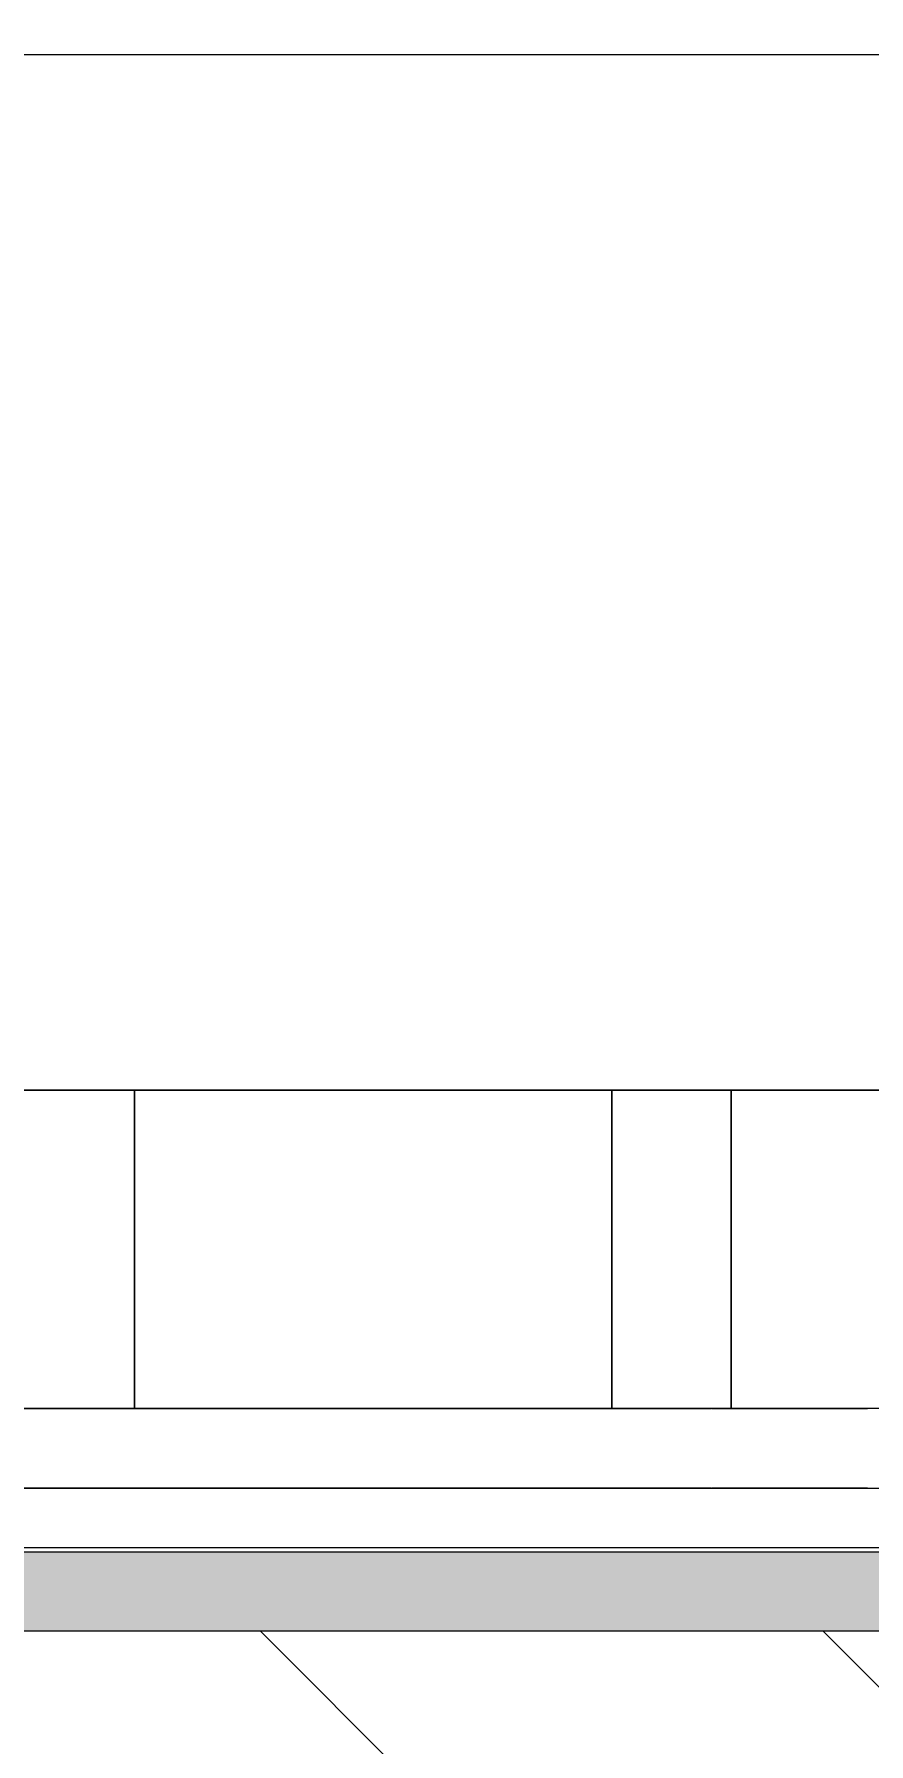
# Model space of a CAD drawing. Header units: millimetres. Extents: x -3724 to 231642, y -8553 to 29017.
# Drawn here: x 9862.3 to 10072.1, y 7871.7 to 8301.3 of the extents above; entities that cross this region are included whole.
import ezdxf

# ---------------------------------------------------------------- set-up
doc = ezdxf.new("R2010")
doc.units = ezdxf.units.MM
for name, color, linetype, lineweight in [('A-ANNO-DIMS', 7, 'Continuous', 9), ('A-ANNO-DIMS-100', 7, 'Continuous', 9), ('I-WALL', 7, 'Continuous', 9)]:
    doc.layers.add(name, color=color, linetype=linetype, lineweight=lineweight)
for name, color, linetype, lineweight, true_color in [('A-WALL-1', 9, 'Continuous', 9, 0x808080), ('A-WALL-FNSH-1', 9, 'Continuous', 9, 0x808080), ('I-FURN-1', 9, 'Continuous', 9, 0x808080)]:
    doc.layers.add(name, color=color, linetype=linetype, lineweight=lineweight, true_color=true_color)
doc.styles.add('ISOCPEUR', font='isocpeur.ttf', dxfattribs={"width": 0.9, "height": 250})
doc.styles.add('ISOCPEUR_1', font='isocpeur.ttf', dxfattribs={"width": 0.9, "height": 200})
doc.dimstyles.new('ISO-2_0_0_9К_Средний_округл2', dxfattribs={"dimscale": 304.8, "dimtxt": 199.196235, "dimasz": 0.492126, "dimexe": 0.393701, "dimexo": 0, "dimgap": 0, "dimtad": 1, "dimdec": 0, "dimrnd": 10, "dimzin": 0, "dimdsep": 46, "dimtxsty": 'ISOCPEUR_1', "dimblk1": 'OBLIQUE', "dimblk2": 'OBLIQUE', "dimsah": 1, "dimcen": 0.09, "dimdle": 0.393701, "dimazin": 0, "dimtfac": 1, "dimtdec": 4, "dimtix": 1, "dimtmove": 0, "dimatfit": 3, "dimfxl": 1, "dimtvp": 1, "dimtolj": 1, "dimtzin": 0, "dimarcsym": 2})
doc.dimstyles.new('ISO-2_5_0_9К_БОЛЬШОЙ', dxfattribs={"dimscale": 304.8, "dimtxt": 248.995294, "dimasz": 0.492126, "dimexe": 0.393701, "dimexo": 0.984252, "dimgap": 0, "dimtad": 1, "dimdec": 0, "dimrnd": 10, "dimzin": 0, "dimdsep": 46, "dimtxsty": 'ISOCPEUR', "dimblk1": 'OBLIQUE', "dimblk2": 'OBLIQUE', "dimsah": 1, "dimcen": 0.09, "dimdle": 0.393701, "dimazin": 0, "dimtfac": 1, "dimtdec": 4, "dimtix": 1, "dimtmove": 0, "dimatfit": 3, "dimfxl": 1, "dimtvp": 1, "dimtolj": 1, "dimtzin": 0, "dimarcsym": 2})

# ---------------------------------------------------------------- blocks, each defined once
blk = doc.blocks.new('Бизиборд лего - бизиборд 1_21б-32328682-План расстановки мебели и оборудования 1 этажа в осях 1-12')
at = {"layer": 'I-FURN-1'}
for p, q in [((-355, 100), (-385, 100)), ((-385, 100), (-355, 100)), ((-235, 100), (-355, 100)), ((-355, 100), (-235, 100)), ((-205, 100), (-355, 100)), ((-355, 100), (-355, 20)), ((-355, 20), (-355, 100)), ((-355, 100), (-205, 100)), ((-205, 100), (-235, 100)), ((-235, 100), (-205, 100)), ((-205, 100), (-235, 100)), ((-235, 100), (-235, 20)), ((-235, 20), (-235, 100)), ((-235, 100), (-205, 100)), ((-135, 100), (-205, 100)), ((-205, 100), (-135, 100)), ((-85, 100), (-205, 100)), ((-205, 100), (-85, 100)), ((-205, 20), (-205, 100)), ((-205, 100), (-205, 20)), ((0, 20), (-500, 20)), ((-385, 20), (-355, 20)), ((-385, 20), (-355, 20)), ((-355, 20), (-385, 20)), ((-355, 20), (-350, 20)), ((-355, 20), (-350, 20)), ((-350, 20), (-355, 20)), ((-355, 20), (-350, 20)), ((-350, 20), (-355, 20)), ((-350, 20), (-349.66, 20)), ((-349.66, 20), (-350, 20)), ((-350, 20), (-330, 20)), ((-349.66, 20), (-350, 20)), ((-350, 20), (-349.66, 20)), ((-342.59, 20), (-350, 20)), ((-350, 20), (-330, 20)), ((-330, 20), (-350, 20)), ((-350, 20), (-330, 20)), ((-330, 20), (-350, 20)), ((-350, 20), (-330, 20)), ((-349.66, 20), (-350, 20)), ((-350, 20), (-330, 20)), ((-330, 20), (-350, 20)), ((-350, 20), (-330, 20)), ((-330, 20), (-350, 20)), ((-350, 20), (-330, 20)), ((-330, 20), (-350, 20)), ((-350, 20), (-330, 20)), ((-330, 20), (-350, 20)), ((-350, 20), (-345, 20)), ((-330, 20), (-350, 20)), ((-350, 20), (-330, 20)), ((-330, 20), (-350, 20)), ((-350, 20), (-347.07, 20)), ((-330, 20), (-350, 20)), ((-350, 20), (-330, 20)), ((-330, 20), (-350, 20)), ((-350, 20), (-330, 20)), ((-330, 20), (-350, 20)), ((-350, 20), (-330, 20)), ((-330, 20), (-350, 20)), ((-350, 20), (-349.66, 20)), ((-330, 20), (-350, 20)), ((-350, 20), (-330, 20)), ((-330, 20), (-350, 20)), ((-350, 20), (-337.41, 20)), ((-349.66, 20), (-350, 20)), ((-350, 20), (-330, 20)), ((-330, 20), (-350, 20)), ((-350, 20), (-330, 20)), ((-330, 20), (-350, 20)), ((-350, 20), (-337.41, 20)), ((-342.59, 20), (-350, 20)), ((-350, 20), (-330, 20)), ((-335, 20), (-350, 20)), ((-350, 20), (-348.66, 20)), ((-340, 20), (-350, 20)), ((-350, 20), (-330, 20)), ((-330, 20), (-350, 20)), ((-350, 20), (-330, 20)), ((-330, 20), (-350, 20)), ((-350, 20), (-332.93, 20)), ((-330, 20), (-350, 20)), ((-349.66, 20), (-347.07, 20)), ((-348.66, 20), (-349.66, 20)), ((-348.66, 20), (-349.66, 20)), ((-349.66, 20), (-348.66, 20)), ((-345, 20), (-349.66, 20)), ((-349.66, 20), (-330, 20)), ((-348.66, 20), (-349.66, 20)), ((-348.66, 20), (-347.07, 20)), ((-347.07, 20), (-348.66, 20)), ((-347.07, 20), (-348.66, 20)), ((-348.66, 20), (-330, 20)), ((-347.07, 20), (-348.66, 20)), ((-348.66, 20), (-347.07, 20)), ((-348.66, 20), (-347.07, 20)), ((-347.07, 20), (-348.66, 20)), ((-348.66, 20), (-347.07, 20)), ((-347.07, 20), (-348.66, 20)), ((-347.07, 20), (-345, 20)), ((-340, 20), (-347.07, 20)), ((-345, 20), (-347.07, 20)), ((-347.07, 20), (-330, 20)), ((-330, 20), (-347.07, 20)), ((-347.07, 20), (-345, 20)), ((-346.55, 20), (-342.59, 20)), ((-346.55, 20), (-342.59, 20)), ((-342.59, 20), (-346.55, 20)), ((-346.55, 20), (-342.59, 20)), ((-342.59, 20), (-346.55, 20)), ((-345, 20), (-342.59, 20)), ((-342.59, 20), (-345, 20)), ((-330, 20), (-345, 20)), ((-345, 20), (-335, 20)), ((-345, 20), (-330, 20)), ((-342.59, 20), (-340, 20)), ((-340, 20), (-342.59, 20)), ((-330, 20), (-342.59, 20)), ((-340, 20), (-342.59, 20)), ((-341.67, 20), (-337.41, 20)), ((-341.67, 20), (-337.41, 20)), ((-337.41, 20), (-341.67, 20)), ((-341.67, 20), (-337.41, 20)), ((-337.41, 20), (-341.67, 20)), ((-340, 20), (-335, 20)), ((-330.34, 20), (-340, 20)), ((-337.41, 20), (-340, 20)), ((-337.41, 20), (-340, 20)), ((-331.34, 20), (-340, 20)), ((-335, 20), (-337.41, 20)), ((-337.41, 20), (-330, 20)), ((-337.41, 20), (-335, 20)), ((-335, 20), (-337.41, 20)), ((-336.78, 20), (-332.93, 20)), ((-336.78, 20), (-332.93, 20)), ((-332.93, 20), (-336.78, 20)), ((-336.78, 20), (-332.93, 20)), ((-332.93, 20), (-336.78, 20)), ((-335, 20), (-332.93, 20)), ((-332.93, 20), (-335, 20)), ((-335, 20), (-332.93, 20)), ((-335, 20), (-332.93, 20)), ((-332.93, 20), (-335, 20)), ((-330, 20), (-335, 20)), ((-332.93, 20), (-331.34, 20)), ((-331.34, 20), (-332.93, 20)), ((-332.93, 20), (-331.34, 20)), ((-332.93, 20), (-331.34, 20)), ((-331.34, 20), (-332.93, 20)), ((-332.93, 20), (-331.34, 20)), ((-331.34, 20), (-330, 20)), ((-330, 20), (-331.34, 20)), ((-331.34, 20), (-330, 20)), ((-331.34, 20), (-330.34, 20)), ((-330.34, 20), (-331.34, 20)), ((-330, 20), (-331.34, 20)), ((-331.34, 20), (-330.34, 20)), ((-330, 20), (-330.34, 20)), ((-330.34, 20), (-330, 20)), ((-330, 20), (-330.34, 20)), ((-330.34, 20), (-330, 20)), ((-330, 20), (-290, 20)), ((-330, 20), (-290, 20)), ((-290, 20), (-330, 20)), ((-330, 20), (-290, 20)), ((-290, 20), (-330, 20)), ((-290, 20), (-288.66, 20)), ((-289.66, 20), (-290, 20)), ((-290, 20), (-289.66, 20)), ((-289.66, 20), (-290, 20)), ((-290, 20), (-289.66, 20)), ((-270, 20), (-290, 20)), ((-290, 20), (-270, 20)), ((-270, 20), (-290, 20)), ((-290, 20), (-270, 20)), ((-270, 20), (-290, 20)), ((-290, 20), (-288.66, 20)), ((-270, 20), (-290, 20)), ((-290, 20), (-270, 20)), ((-270, 20), (-290, 20)), ((-290, 20), (-270, 20)), ((-270, 20), (-290, 20)), ((-290, 20), (-289.66, 20)), ((-289.66, 20), (-290, 20)), ((-290, 20), (-270, 20)), ((-270, 20), (-290, 20)), ((-290, 20), (-270, 20)), ((-270, 20), (-290, 20)), ((-290, 20), (-270, 20)), ((-270, 20), (-290, 20)), ((-290, 20), (-275, 20)), ((-270, 20), (-290, 20)), ((-290, 20), (-270, 20)), ((-270, 20), (-290, 20)), ((-290, 20), (-270, 20)), ((-270, 20), (-290, 20)), ((-290, 20), (-270, 20)), ((-270, 20), (-290, 20)), ((-290, 20), (-270, 20)), ((-270, 20), (-290, 20)), ((-290, 20), (-270, 20)), ((-280, 20), (-290, 20)), ((-290, 20), (-289.66, 20)), ((-280, 20), (-290, 20)), ((-290, 20), (-270, 20)), ((-270, 20), (-290, 20)), ((-290, 20), (-270, 20)), ((-270, 20), (-290, 20)), ((-290, 20), (-270, 20)), ((-270, 20), (-290, 20)), ((-290, 20), (-282.59, 20)), ((-270, 20), (-290, 20)), ((-290, 20), (-272.93, 20)), ((-289.66, 20), (-290, 20)), ((-290, 20), (-282.59, 20)), ((-270, 20), (-290, 20)), ((-290, 20), (-270, 20)), ((-270, 20), (-290, 20)), ((-290, 20), (-280, 20)), ((-270, 20), (-290, 20)), ((-288.66, 20), (-289.66, 20)), ((-289.66, 20), (-288.66, 20)), ((-288.66, 20), (-289.66, 20)), ((-289.66, 20), (-288.66, 20)), ((-289.66, 20), (-282.59, 20)), ((-280, 20), (-289.66, 20)), ((-289.66, 20), (-288.66, 20)), ((-270, 20), (-289.66, 20)), ((-288.66, 20), (-280, 20)), ((-282.59, 20), (-288.66, 20)), ((-288.66, 20), (-287.07, 20)), ((-287.07, 20), (-288.66, 20)), ((-288.66, 20), (-287.07, 20)), ((-288.66, 20), (-275, 20)), ((-288.66, 20), (-287.07, 20)), ((-287.07, 20), (-271.34, 20)), ((-287.07, 20), (-285, 20)), ((-285, 20), (-287.07, 20)), ((-287.07, 20), (-285, 20)), ((-287.07, 20), (-285, 20)), ((-287.07, 20), (-271.34, 20)), ((-271.34, 20), (-287.07, 20)), ((-287.07, 20), (-271.34, 20)), ((-271.34, 20), (-287.07, 20)), ((-285, 20), (-282.59, 20)), ((-282.59, 20), (-285, 20)), ((-285, 20), (-282.59, 20)), ((-285, 20), (-282.59, 20)), ((-280, 20), (-282.59, 20)), ((-282.59, 20), (-280, 20)), ((-280, 20), (-282.59, 20)), ((-282.59, 20), (-280, 20)), ((-282.59, 20), (-280, 20)), ((-282.59, 20), (-280, 20)), ((-282.59, 20), (-280, 20)), ((-282.59, 20), (-270, 20)), ((-280, 20), (-270.34, 20)), ((-275, 20), (-280, 20)), ((-280, 20), (-277.41, 20)), ((-277.41, 20), (-280, 20)), ((-280, 20), (-271.34, 20)), ((-280, 20), (-275, 20)), ((-275, 20), (-280, 20)), ((-270, 20), (-280, 20)), ((-280, 20), (-275, 20)), ((-277.41, 20), (-280, 20)), ((-280, 20), (-277.41, 20)), ((-280, 20), (-277.41, 20)), ((-277.41, 20), (-271.34, 20)), ((-275, 20), (-277.41, 20)), ((-275, 20), (-277.41, 20)), ((-277.41, 20), (-270, 20)), ((-277.41, 20), (-275, 20)), ((-270, 20), (-275, 20)), ((-270, 20), (-275, 20)), ((-275, 20), (-270, 20)), ((-275, 20), (-270, 20)), ((-270, 20), (-275, 20)), ((-275, 20), (-270, 20)), ((-275, 20), (-272.93, 20)), ((-271.34, 20), (-275, 20)), ((-275, 20), (-272.93, 20)), ((-272.93, 20), (-271.34, 20)), ((-272.93, 20), (-270, 20)), ((-272.93, 20), (-270, 20)), ((-271.34, 20), (-270.34, 20)), ((-271.34, 20), (-270, 20)), ((-271.34, 20), (-270.34, 20)), ((-270, 20), (-271.34, 20)), ((-270.34, 20), (-270, 20)), ((-270.34, 20), (-270, 20)), ((-270.34, 20), (-270, 20)), ((-270, 20), (-235, 20)), ((-270, 20), (-235, 20)), ((-235, 20), (-270, 20)), ((-270, 20), (-230, 20)), ((-230, 20), (-270, 20)), ((-235, 20), (-230, 20)), ((-235, 20), (-230, 20)), ((-230, 20), (-235, 20)), ((-235, 20), (-230, 20)), ((-230, 20), (-235, 20)), ((-230, 20), (-227.07, 20)), ((-228.66, 20), (-230, 20)), ((-230, 20), (-228.66, 20)), ((-225, 20), (-230, 20)), ((-230, 20), (-220, 20)), ((-227.07, 20), (-230, 20)), ((-230, 20), (-210, 20)), ((-227.07, 20), (-230, 20)), ((-230, 20), (-210, 20)), ((-229.66, 20), (-230, 20)), ((-230, 20), (-210, 20)), ((-210, 20), (-230, 20)), ((-230, 20), (-210, 20)), ((-210, 20), (-230, 20)), ((-230, 20), (-217.41, 20)), ((-210, 20), (-230, 20)), ((-230, 20), (-210, 20)), ((-228.66, 20), (-230, 20)), ((-230, 20), (-210, 20)), ((-210, 20), (-230, 20)), ((-230, 20), (-210, 20)), ((-210, 20), (-230, 20)), ((-230, 20), (-210, 20)), ((-210, 20), (-230, 20)), ((-230, 20), (-211.34, 20)), ((-210, 20), (-230, 20)), ((-230, 20), (-210, 20)), ((-210, 20), (-230, 20)), ((-230, 20), (-229.66, 20)), ((-210, 20), (-230, 20)), ((-230, 20), (-210, 20)), ((-210, 20), (-230, 20)), ((-230, 20), (-210, 20)), ((-210, 20), (-230, 20)), ((-230, 20), (-210, 20)), ((-210, 20), (-230, 20)), ((-230, 20), (-225, 20)), ((-215, 20), (-230, 20)), ((-230, 20), (-210, 20)), ((-210, 20), (-230, 20)), ((-230, 20), (-210, 20)), ((-210, 20), (-230, 20)), ((-230, 20), (-210, 20)), ((-210, 20), (-230, 20)), ((-230, 20), (-210, 20)), ((-210, 20), (-230, 20)), ((-230, 20), (-220, 20)), ((-210, 20), (-230, 20)), ((-230, 20), (-210, 20)), ((-210, 20), (-230, 20)), ((-230, 20), (-210, 20)), ((-210, 20), (-230, 20)), ((-230, 20), (-210, 20)), ((-210, 20), (-230, 20)), ((-210, 20), (-229.66, 20)), ((-229.66, 20), (-210, 20)), ((-228.66, 20), (-225, 20)), ((-210, 20), (-228.66, 20)), ((-228.66, 20), (-227.07, 20)), ((-215, 20), (-228.66, 20)), ((-228.66, 20), (-225, 20)), ((-225, 20), (-228.66, 20)), ((-228.66, 20), (-225, 20)), ((-225, 20), (-228.66, 20)), ((-228.66, 20), (-225, 20)), ((-225, 20), (-228.66, 20)), ((-227.07, 20), (-217.41, 20)), ((-227.07, 20), (-217.41, 20)), ((-211.34, 20), (-227.07, 20)), ((-217.41, 20), (-227.07, 20)), ((-222.59, 20), (-225, 20)), ((-225, 20), (-212.93, 20)), ((-224.47, 20), (-220, 20)), ((-224.47, 20), (-220, 20)), ((-220, 20), (-224.47, 20)), ((-224.47, 20), (-220, 20)), ((-220, 20), (-224.47, 20)), ((-224.47, 20), (-220, 20)), ((-220, 20), (-224.47, 20)), ((-220, 20), (-222.59, 20)), ((-211.34, 20), (-220, 20)), ((-220, 20), (-215, 20)), ((-220, 20), (-210, 20)), ((-219.58, 20), (-215, 20)), ((-219.58, 20), (-215, 20)), ((-215, 20), (-219.58, 20)), ((-219.58, 20), (-215, 20)), ((-215, 20), (-219.58, 20)), ((-219.58, 20), (-215, 20)), ((-215, 20), (-219.58, 20)), ((-217.41, 20), (-210, 20)), ((-217.41, 20), (-215, 20)), ((-210, 20), (-217.41, 20)), ((-217.41, 20), (-210, 20)), ((-215, 20), (-212.93, 20)), ((-215, 20), (-211.34, 20)), ((-210, 20), (-215, 20)), ((-210, 20), (-215, 20)), ((-214.7, 20), (-211.34, 20)), ((-214.7, 20), (-211.34, 20)), ((-211.34, 20), (-214.7, 20)), ((-214.7, 20), (-211.34, 20)), ((-211.34, 20), (-214.7, 20)), ((-214.7, 20), (-211.34, 20)), ((-211.34, 20), (-214.7, 20)), ((-212.93, 20), (-211.34, 20)), ((-212.93, 20), (-210.34, 20)), ((-211.34, 20), (-210.34, 20)), ((-210.34, 20), (-211.34, 20)), ((-211.34, 20), (-210, 20)), ((-210, 20), (-211.34, 20)), ((-211.34, 20), (-210, 20)), ((-210.34, 20), (-210, 20)), ((-210, 20), (-210.34, 20)), ((-210.34, 20), (-210, 20)), ((-209.82, 20), (-205, 20)), ((-209.82, 20), (-205, 20)), ((-205, 20), (-209.82, 20)), ((-209.82, 20), (-205, 20)), ((-205, 20), (-209.82, 20)), ((-209.82, 20), (-205, 20)), ((-205, 20), (-209.82, 20)), ((-205, 20), (-170.75, 20)), ((-205, 20), (-170.75, 20)), ((-170.75, 20), (-205, 20)), ((-205, 20), (-170.75, 20)), ((-170.75, 20), (-205, 20)), ((-500, 0), (0, 0)), ((-350, 0), (-390, 0)), ((-390, 0), (-350, 0)), ((-350, 0), (-390, 0)), ((-335, 0), (-350, 0)), ((-350, 0), (-340, 0)), ((-345, 0), (-350, 0)), ((-350, 0), (-337.41, 0)), ((-330, 0), (-350, 0)), ((-350, 0), (-345, 0)), ((-330, 0), (-350, 0)), ((-350, 0), (-330, 0)), ((-348.66, 0), (-350, 0)), ((-350, 0), (-349.66, 0)), ((-347.07, 0), (-350, 0)), ((-350, 0), (-332.93, 0)), ((-330, 0), (-350, 0)), ((-350, 0), (-330, 0)), ((-330, 0), (-350, 0)), ((-350, 0), (-330, 0)), ((-330, 0), (-350, 0)), ((-350, 0), (-330, 0)), ((-331.34, 0), (-350, 0)), ((-350, 0), (-330, 0)), ((-330, 0), (-350, 0)), ((-350, 0), (-330, 0)), ((-330, 0), (-350, 0)), ((-350, 0), (-330, 0)), ((-330, 0), (-350, 0)), ((-350, 0), (-330, 0)), ((-330, 0), (-350, 0)), ((-350, 0), (-330, 0)), ((-330, 0), (-350, 0)), ((-350, 0), (-332.93, 0)), ((-330, 0), (-350, 0)), ((-350, 0), (-330, 0)), ((-330, 0), (-350, 0)), ((-350, 0), (-330, 0)), ((-330, 0), (-350, 0)), ((-350, 0), (-330, 0)), ((-347.07, 0), (-350, 0)), ((-350, 0), (-345, 0)), ((-340, 0), (-350, 0)), ((-350, 0), (-345, 0)), ((-330, 0), (-350, 0)), ((-350, 0), (-330, 0)), ((-330, 0), (-350, 0)), ((-350, 0), (-330, 0)), ((-330, 0), (-350, 0)), ((-350, 0), (-330, 0)), ((-330, 0), (-350, 0)), ((-350, 0), (-330, 0)), ((-335, 0), (-350, 0)), ((-350, 0), (-330, 0)), ((-330, 0), (-350, 0)), ((-350, 0), (-330, 0)), ((-349.66, 0), (-350, 0)), ((-350, 0), (-349.66, 0)), ((-349.66, 0), (-347.07, 0)), ((-348.66, 0), (-349.66, 0)), ((-349.66, 0), (-348.66, 0)), ((-347.07, 0), (-348.66, 0)), ((-348.66, 0), (-347.07, 0)), ((-347.07, 0), (-348.66, 0)), ((-347.07, 0), (-348.66, 0)), ((-347.07, 0), (-348.66, 0)), ((-348.66, 0), (-347.07, 0)), ((-342.59, 0), (-347.07, 0)), ((-347.07, 0), (-330, 0)), ((-330, 0), (-347.07, 0)), ((-345, 0), (-347.07, 0)), ((-342.59, 0), (-347.07, 0)), ((-347.07, 0), (-342.59, 0)), ((-342.59, 0), (-346.55, 0)), ((-346.55, 0), (-342.59, 0)), ((-342.59, 0), (-346.55, 0)), ((-342.59, 0), (-345, 0)), ((-345, 0), (-340, 0)), ((-342.59, 0), (-345, 0)), ((-345, 0), (-330, 0)), ((-345, 0), (-330, 0)), ((-340, 0), (-342.59, 0)), ((-332.93, 0), (-342.59, 0)), ((-335, 0), (-342.59, 0)), ((-340, 0), (-342.59, 0)), ((-342.59, 0), (-340, 0)), ((-337.41, 0), (-341.67, 0)), ((-341.67, 0), (-337.41, 0)), ((-337.41, 0), (-341.67, 0)), ((-340, 0), (-330, 0)), ((-337.41, 0), (-340, 0)), ((-340, 0), (-337.41, 0)), ((-330, 0), (-340, 0)), ((-335, 0), (-340, 0)), ((-340, 0), (-337.41, 0)), ((-335, 0), (-337.41, 0)), ((-337.41, 0), (-335, 0)), ((-337.41, 0), (-330, 0)), ((-337.41, 0), (-332.93, 0)), ((-332.93, 0), (-336.78, 0)), ((-336.78, 0), (-332.93, 0)), ((-332.93, 0), (-336.78, 0)), ((-330, 0), (-335, 0)), ((-330, 0), (-335, 0)), ((-335, 0), (-331.34, 0)), ((-332.93, 0), (-335, 0)), ((-331.34, 0), (-335, 0)), ((-330.34, 0), (-335, 0)), ((-330, 0), (-332.93, 0)), ((-332.93, 0), (-330, 0)), ((-332.93, 0), (-330, 0)), ((-330, 0), (-332.93, 0)), ((-332.93, 0), (-331.34, 0)), ((-331.34, 0), (-330, 0)), ((-330, 0), (-331.34, 0)), ((-330, 0), (-331.34, 0)), ((-331.34, 0), (-330.34, 0)), ((-330, 0), (-330.34, 0)), ((-330.34, 0), (-330, 0)), ((-290, 0), (-330, 0)), ((-330, 0), (-290, 0)), ((-290, 0), (-330, 0)), ((-287.07, 0), (-290, 0)), ((-290, 0), (-289.66, 0)), ((-271.34, 0), (-290, 0)), ((-290, 0), (-270, 0)), ((-270, 0), (-290, 0)), ((-290, 0), (-272.93, 0)), ((-270, 0), (-290, 0)), ((-290, 0), (-270, 0)), ((-289.66, 0), (-290, 0)), ((-290, 0), (-289.66, 0)), ((-270, 0), (-290, 0)), ((-290, 0), (-282.59, 0)), ((-280, 0), (-290, 0)), ((-290, 0), (-270, 0)), ((-270, 0), (-290, 0)), ((-290, 0), (-277.41, 0)), ((-270, 0), (-290, 0)), ((-290, 0), (-270, 0)), ((-270, 0), (-290, 0)), ((-290, 0), (-270, 0)), ((-270, 0), (-290, 0)), ((-290, 0), (-270, 0)), ((-270, 0), (-290, 0)), ((-290, 0), (-270, 0)), ((-270, 0), (-290, 0)), ((-290, 0), (-270, 0)), ((-270, 0), (-290, 0)), ((-290, 0), (-270, 0)), ((-280, 0), (-290, 0)), ((-290, 0), (-289.66, 0)), ((-270, 0), (-290, 0)), ((-290, 0), (-270, 0)), ((-270, 0), (-290, 0)), ((-290, 0), (-270, 0)), ((-280, 0), (-290, 0)), ((-290, 0), (-270, 0)), ((-282.59, 0), (-290, 0)), ((-290, 0), (-287.07, 0)), ((-270, 0), (-290, 0)), ((-290, 0), (-270, 0)), ((-272.93, 0), (-290, 0)), ((-290, 0), (-270.34, 0)), ((-270, 0), (-290, 0)), ((-290, 0), (-270, 0)), ((-270, 0), (-290, 0)), ((-290, 0), (-270, 0)), ((-289.66, 0), (-290, 0)), ((-290, 0), (-285, 0)), ((-270, 0), (-290, 0)), ((-290, 0), (-270, 0)), ((-270, 0), (-290, 0)), ((-290, 0), (-270, 0)), ((-289.66, 0), (-290, 0)), ((-290, 0), (-289.66, 0)), ((-289.66, 0), (-280, 0)), ((-288.66, 0), (-289.66, 0)), ((-289.66, 0), (-280, 0)), ((-289.66, 0), (-270, 0)), ((-287.07, 0), (-289.66, 0)), ((-288.66, 0), (-289.66, 0)), ((-289.66, 0), (-287.07, 0)), ((-285, 0), (-288.66, 0)), ((-287.07, 0), (-288.66, 0)), ((-271.34, 0), (-287.07, 0)), ((-287.07, 0), (-271.34, 0)), ((-271.34, 0), (-287.07, 0)), ((-282.59, 0), (-287.07, 0)), ((-287.07, 0), (-285, 0)), ((-280, 0), (-287.07, 0)), ((-282.59, 0), (-287.07, 0)), ((-287.07, 0), (-282.59, 0)), ((-282.59, 0), (-285, 0)), ((-285, 0), (-282.59, 0)), ((-285, 0), (-280, 0)), ((-270, 0), (-282.59, 0)), ((-280, 0), (-282.59, 0)), ((-282.59, 0), (-280, 0)), ((-272.93, 0), (-282.59, 0)), ((-282.59, 0), (-280, 0)), ((-277.41, 0), (-282.59, 0)), ((-282.59, 0), (-280, 0)), ((-280, 0), (-270, 0)), ((-275, 0), (-280, 0)), ((-280, 0), (-270, 0)), ((-280, 0), (-277.41, 0)), ((-270, 0), (-280, 0)), ((-275, 0), (-280, 0)), ((-270, 0), (-280, 0)), ((-280, 0), (-271.34, 0)), ((-270, 0), (-280, 0)), ((-280, 0), (-271.34, 0)), ((-280, 0), (-277.41, 0)), ((-277.41, 0), (-272.93, 0)), ((-277.41, 0), (-275, 0)), ((-272.93, 0), (-277.41, 0)), ((-277.41, 0), (-272.93, 0)), ((-272.93, 0), (-275, 0)), ((-275, 0), (-270, 0)), ((-270, 0), (-275, 0)), ((-272.93, 0), (-270.34, 0)), ((-270.34, 0), (-272.93, 0)), ((-272.93, 0), (-270, 0)), ((-270, 0), (-272.93, 0)), ((-270, 0), (-272.93, 0)), ((-271.34, 0), (-272.93, 0)), ((-272.93, 0), (-270.34, 0)), ((-270.34, 0), (-271.34, 0)), ((-271.34, 0), (-270, 0)), ((-271.34, 0), (-270, 0)), ((-270.34, 0), (-271.34, 0)), ((-270, 0), (-270.34, 0)), ((-270.34, 0), (-270, 0)), ((-270, 0), (-270.34, 0)), ((-270.34, 0), (-270, 0)), ((-270, 0), (-270.34, 0)), ((-270.34, 0), (-270, 0)), ((-230, 0), (-270, 0)), ((-270, 0), (-230, 0)), ((-230, 0), (-270, 0)), ((-228.66, 0), (-230, 0)), ((-230, 0), (-222.59, 0)), ((-210.34, 0), (-230, 0)), ((-230, 0), (-210, 0)), ((-225, 0), (-230, 0)), ((-230, 0), (-222.59, 0)), ((-222.59, 0), (-230, 0)), ((-230, 0), (-210, 0)), ((-210, 0), (-230, 0)), ((-230, 0), (-222.59, 0)), ((-227.07, 0), (-230, 0)), ((-230, 0), (-229.66, 0)), ((-210, 0), (-230, 0)), ((-230, 0), (-210.34, 0)), ((-210, 0), (-230, 0)), ((-230, 0), (-210, 0)), ((-210, 0), (-230, 0)), ((-230, 0), (-210, 0)), ((-210, 0), (-230, 0)), ((-230, 0), (-210, 0)), ((-210, 0), (-230, 0)), ((-230, 0), (-210, 0)), ((-210, 0), (-230, 0)), ((-230, 0), (-210, 0)), ((-210, 0), (-230, 0)), ((-230, 0), (-210, 0)), ((-210, 0), (-230, 0)), ((-230, 0), (-210, 0)), ((-210, 0), (-230, 0)), ((-230, 0), (-210, 0)), ((-210, 0), (-230, 0)), ((-230, 0), (-210, 0)), ((-210, 0), (-230, 0)), ((-230, 0), (-210, 0)), ((-210, 0), (-230, 0)), ((-230, 0), (-210, 0)), ((-210, 0), (-230, 0)), ((-230, 0), (-229.66, 0)), ((-210, 0), (-230, 0)), ((-230, 0), (-210, 0)), ((-229.66, 0), (-230, 0)), ((-230, 0), (-229.66, 0)), ((-210, 0), (-230, 0)), ((-230, 0), (-210, 0)), ((-210, 0), (-230, 0)), ((-230, 0), (-210, 0)), ((-211.34, 0), (-230, 0)), ((-230, 0), (-210, 0)), ((-210, 0), (-230, 0)), ((-230, 0), (-210, 0)), ((-210, 0), (-230, 0)), ((-230, 0), (-210, 0)), ((-229.66, 0), (-230, 0)), ((-230, 0), (-229.66, 0)), ((-229.66, 0), (-228.66, 0)), ((-229.66, 0), (-212.93, 0)), ((-225, 0), (-229.66, 0)), ((-229.66, 0), (-211.34, 0)), ((-228.66, 0), (-229.66, 0)), ((-229.66, 0), (-228.66, 0)), ((-225, 0), (-228.66, 0)), ((-228.66, 0), (-225, 0)), ((-225, 0), (-228.66, 0)), ((-222.59, 0), (-228.66, 0)), ((-228.66, 0), (-227.07, 0)), ((-227.07, 0), (-228.66, 0)), ((-228.66, 0), (-227.07, 0)), ((-225, 0), (-227.07, 0)), ((-227.07, 0), (-225, 0)), ((-225, 0), (-227.07, 0)), ((-227.07, 0), (-225, 0)), ((-210.34, 0), (-225, 0)), ((-220, 0), (-225, 0)), ((-225, 0), (-212.93, 0)), ((-210, 0), (-225, 0)), ((-222.59, 0), (-225, 0)), ((-225, 0), (-222.59, 0)), ((-220, 0), (-224.47, 0)), ((-224.47, 0), (-220, 0)), ((-220, 0), (-224.47, 0)), ((-212.93, 0), (-222.59, 0)), ((-222.59, 0), (-212.93, 0)), ((-222.59, 0), (-220, 0)), ((-211.34, 0), (-222.59, 0)), ((-222.59, 0), (-220, 0)), ((-220, 0), (-222.59, 0)), ((-222.59, 0), (-220, 0)), ((-220, 0), (-217.41, 0)), ((-220, 0), (-217.41, 0)), ((-215, 0), (-220, 0)), ((-217.41, 0), (-220, 0)), ((-220, 0), (-217.41, 0)), ((-215, 0), (-219.58, 0)), ((-219.58, 0), (-215, 0)), ((-215, 0), (-219.58, 0)), ((-217.41, 0), (-212.93, 0)), ((-217.41, 0), (-215, 0)), ((-212.93, 0), (-217.41, 0)), ((-217.41, 0), (-215, 0)), ((-215, 0), (-212.93, 0)), ((-212.93, 0), (-215, 0)), ((-215, 0), (-212.93, 0)), ((-211.34, 0), (-214.7, 0)), ((-214.7, 0), (-211.34, 0)), ((-211.34, 0), (-214.7, 0)), ((-210, 0), (-212.93, 0)), ((-212.93, 0), (-210.34, 0)), ((-212.93, 0), (-210, 0)), ((-212.93, 0), (-211.34, 0)), ((-210.34, 0), (-212.93, 0)), ((-212.93, 0), (-211.34, 0)), ((-212.93, 0), (-210, 0)), ((-211.34, 0), (-212.93, 0)), ((-212.93, 0), (-211.34, 0)), ((-210, 0), (-211.34, 0)), ((-211.34, 0), (-210.34, 0)), ((-211.34, 0), (-210, 0)), ((-211.34, 0), (-210, 0)), ((-210, 0), (-211.34, 0)), ((-210.34, 0), (-211.34, 0)), ((-211.34, 0), (-210.34, 0)), ((-210.34, 0), (-210, 0)), ((-210, 0), (-210.34, 0)), ((-210, 0), (-210.34, 0)), ((-210.34, 0), (-210, 0)), ((-210, 0), (-210.34, 0)), ((-210.34, 0), (-210, 0)), ((-210, 0), (-210.34, 0)), ((-210.34, 0), (-210, 0)), ((-170.75, 0), (-209.82, 0)), ((-209.82, 0), (-170.75, 0)), ((-170.75, 0), (-209.82, 0))]:
    blk.add_line(p, q, dxfattribs=at)
blk = doc.blocks.new('DIMBLOCK112-План расстановки мебели и оборудования 1 этажа в осях 1-12')
at = {"layer": 'A-ANNO-DIMS-100'}
for p, q in [((7660, 7900), (7660, 8416.23)), ((10242.5, 8036), (10242.5, 8416.23)), ((7540, 8296.23), (10242.5, 8296.23)), ((7660, 8296.23), (7660, 7900)), ((10242.5, 8296.23), (10242.5, 8036))]:
    blk.add_line(p, q, dxfattribs=at)
at = {"layer": 'A-ANNO-DIMS-100', "lineweight": 20}
for p, q in [((7660, 8296.23), (7735, 8371.23)), ((10242.5, 8296.23), (10317.5, 8371.23)), ((7660, 8296.23), (7585, 8221.23)), ((10242.5, 8296.23), (10167.5, 8221.23))]:
    blk.add_line(p, q, dxfattribs=at)
at = {"layer": 'A-ANNO-DIMS-100', "color": 0, "insert": (8778.87, 8557.52), "char_height": 200, "width": 413.7153, "attachment_point": 1, "line_spacing_factor": 1.149209, "style": 'ISOCPEUR_1'}
blk.add_mtext('1/2', dxfattribs=at)
blk = doc.blocks.new('_Oblique')
at = {"color": 0, "linetype": 'ByBlock', "lineweight": -2}
blk.add_line((-0.5, -0.5), (0.5, 0.5), dxfattribs=at)
blk = doc.blocks.new('DIMBLOCK114-План расстановки мебели и оборудования 1 этажа в осях 1-12')
at = {"layer": 'A-ANNO-DIMS-100'}
for p, q in [((7660, 8200), (7660, 9383.39)), ((12825, 8683), (12825, 9383.39)), ((7540, 9263.39), (12945, 9263.39)), ((7660, 9263.39), (7660, 8200)), ((12825, 9263.39), (12825, 8683))]:
    blk.add_line(p, q, dxfattribs=at)
at = {"layer": 'A-ANNO-DIMS-100', "lineweight": 20}
for p, q in [((7660, 9263.39), (7735, 9338.39)), ((12825, 9263.39), (12900, 9338.39)), ((7660, 9263.39), (7585, 9188.39)), ((12825, 9263.39), (12750, 9188.39))]:
    blk.add_line(p, q, dxfattribs=at)
at = {"layer": 'A-ANNO-DIMS-100', "color": 0, "insert": (9948.02, 9590), "char_height": 250, "width": 706.7636, "attachment_point": 1, "line_spacing_factor": 1.149209, "style": 'ISOCPEUR'}
blk.add_mtext('5170', dxfattribs=at)

msp = doc.modelspace()

# ---------------------------------------------------------------- hatches: boundary and pattern name
at = {"layer": 'I-WALL'}
h = msp.add_hatch(dxfattribs=at)
h.set_pattern_fill('FP_103', color=256, style=0, pattern_type=2)
h.set_pattern_definition([(0, (0, 0), (121.92, 30.48), [10.058, -81.382, 10.058, -81.382, -487.68]), (0, (0, 0), (121.92, 30.48), [-182.88, 10.058, -172.822, 10.058, -81.382, -213.36]), (0, (0, 0), (121.92, 30.48), [-457.2, 10.058, -50.902, 10.058, -142.342]), (120, (45.72, 15.24), (-87.356454, 90.34582), [10.058, -81.382, 10.058, -81.382, -487.68]), (120, (45.72, 15.24), (-87.356454, 90.34582), [-182.88, 10.058, -172.822, 10.058, -81.382, -213.36]), (120, (45.72, 15.24), (-87.356454, 90.34582), [-457.2, 10.058, -50.902, 10.058, -142.342]), (240, (60.96, 76.2), (-34.563546, -120.82582), [10.058, -81.382, 10.058, -81.382, -487.68]), (240, (60.96, 76.2), (-34.563546, -120.82582), [-182.88, 10.058, -172.822, 10.058, -81.382, -213.36]), (240, (60.96, 76.2), (-34.563546, -120.82582), [-457.2, 10.058, -50.902, 10.058, -142.342])])
h.paths.add_polyline_path([(12760, 7900), (12760, 7920), (7660, 7920), (7660, 7900), (12376.65, 7900)])
h = msp.add_hatch(dxfattribs=at)
h.set_pattern_fill('FP_16', color=256, style=0, pattern_type=2)
h.set_pattern_definition([(135, (0, 0), (-70.7107, -70.7107), [])])
h.paths.add_polyline_path([(8260, 7700), (12160, 7700), (12160, 7900), (8260, 7900)])

# ---------------------------------------------------------------- linework, layer by layer
at = {"layer": 'A-WALL-1'}
msp.add_line((12160, 7900), (8260, 7900), dxfattribs=at)
at = {"layer": 'A-WALL-FNSH-1'}
for p, q in [((12825, 7921), (7660, 7921)), ((7660, 7920), (12825, 7920))]:
    msp.add_line(p, q, dxfattribs=at)

# ---------------------------------------------------------------- block references
at = {"layer": 'I-FURN-1'}
msp.add_blockref('Бизиборд лего - бизиборд 1_21б-32328682-План расстановки мебели и оборудования 1 этажа в осях 1-12', (10242.5, 7936), dxfattribs=at)

# ---------------------------------------------------------------- dimensions: what is measured, and where the dimension line sits
at = {"layer": 'A-ANNO-DIMS'}
dim = msp.add_linear_dim(base=(12825, 9263.39), p1=(7660, 7900), p2=(12825, 8383), dimstyle='ISO-2_5_0_9К_БОЛЬШОЙ', override={"dimpost": '<>', "dimfxl": 5187.534482}, dxfattribs=at)
dim.commit()
dim.dimension.update_dxf_attribs({"geometry": 'DIMBLOCK114-План расстановки мебели и оборудования 1 этажа в осях 1-12', "text_midpoint": (10242.5, 9388.39)})
dim = msp.add_linear_dim(base=(10242.5, 8296.23), p1=(7660, 7900), p2=(10242.5, 8036), text='1/2', dimstyle='ISO-2_0_0_9К_Средний_округл2', override={"dimpost": '<>', "dimfxl": 2586.078547}, dxfattribs=at)
dim.commit()
dim.dimension.update_dxf_attribs({"geometry": 'DIMBLOCK112-План расстановки мебели и оборудования 1 этажа в осях 1-12', "text_midpoint": (8951.25, 8396.23)})

doc.saveas('drawing.dxf')
